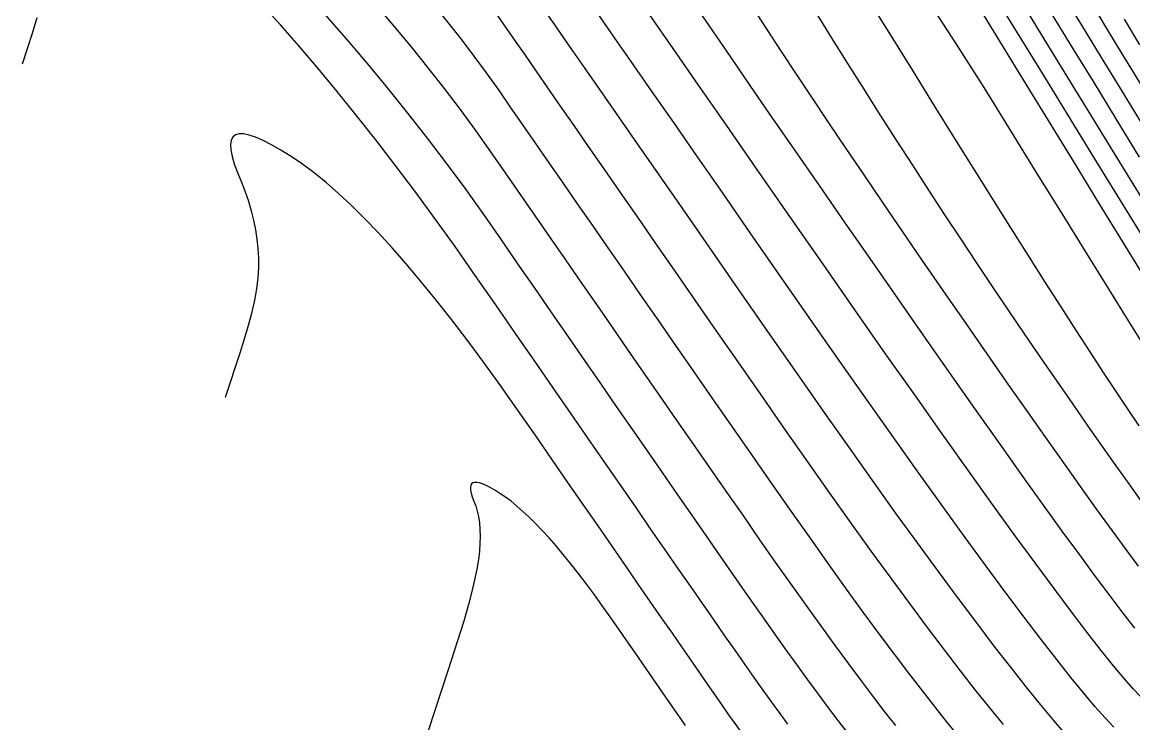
# Model space of a CAD drawing. Header units: inches. Extents: x 1412622.3 to 1412714.6, y 4931530.8 to 4931588.5.
# Drawn here: x 1412632.06 to 1412639.77, y 4931554.92 to 4931559.78 of the extents above; entities that cross this region are included whole.
import ezdxf

# ---------------------------------------------------------------- set-up
doc = ezdxf.new("R2010")
doc.units = ezdxf.units.IN
doc.header["$MEASUREMENT"] = 0

msp = doc.modelspace()

# ---------------------------------------------------------------- linework, layer by layer
for points in [[(1412639.8794, 4931557.9603), (1412639.7132, 4931558.23), (1412639.5347, 4931558.5202), (1412639.344, 4931558.831), (1412639.141, 4931559.1622), (1412638.9504, 4931559.4732), (1412638.7723, 4931559.764), (1412638.6066, 4931560.0345)], [(1412639.8463, 4931558.2752), (1412639.678, 4931558.5467), (1412639.4993, 4931558.837), (1412639.31, 4931559.1459), (1412639.1316, 4931559.4371), (1412638.9641, 4931559.7106), (1412638.8075, 4931559.9664)], [(1412639.8168, 4931559.097), (1412639.6749, 4931559.3289), (1412639.5394, 4931559.5507), (1412639.4103, 4931559.7623), (1412639.2876, 4931559.9639)], [(1412637.3724, 4931554.9173), (1412637.3176, 4931554.9919), (1412637.2602, 4931555.0708), (1412637.2003, 4931555.1541), (1412637.1378, 4931555.2418), (1412637.0728, 4931555.3339), (1412637.0053, 4931555.4303), (1412636.9352, 4931555.5311), (1412636.8606, 4931555.6384), (1412636.7816, 4931555.7523), (1412636.698, 4931555.8726), (1412636.61, 4931555.9994), (1412636.5176, 4931556.1328), (1412636.4206, 4931556.2726), (1412636.3192, 4931556.419), (1412636.2133, 4931556.5719), (1412636.1029, 4931556.7312), (1412635.988, 4931556.8971), (1412635.8687, 4931557.0695), (1412635.7449, 4931557.2484), (1412635.6166, 4931557.4338), (1412635.4838, 4931557.6257), (1412635.3466, 4931557.8241), (1412635.2049, 4931558.029), (1412635.0644, 4931558.2282), (1412634.9251, 4931558.4218), (1412634.787, 4931558.6096), (1412634.6501, 4931558.7917), (1412634.5144, 4931558.9681), (1412634.3799, 4931559.1388), (1412634.2467, 4931559.3038), (1412634.1146, 4931559.4631), (1412633.9838, 4931559.6167), (1412633.8541, 4931559.7646), (1412633.7257, 4931559.9068)], [(1412638.1197, 4931554.9088), (1412638.0448, 4931555.0046), (1412637.9656, 4931555.1076), (1412637.8821, 4931555.2181), (1412637.7944, 4931555.3359), (1412637.7024, 4931555.461), (1412637.6061, 4931555.5934), (1412637.5055, 4931555.7332), (1412637.4007, 4931555.8803), (1412637.2917, 4931556.0348), (1412637.1783, 4931556.1966), (1412637.0607, 4931556.3658), (1412636.9441, 4931556.5336), (1412636.8285, 4931556.7), (1412636.7138, 4931556.865), (1412636.6002, 4931557.0287), (1412636.4875, 4931557.191), (1412636.3758, 4931557.3519), (1412636.2651, 4931557.5115), (1412636.1554, 4931557.6696), (1412636.0467, 4931557.8264), (1412635.939, 4931557.9819), (1412635.8322, 4931558.1359), (1412635.7265, 4931558.2886), (1412635.6217, 4931558.4399), (1412635.5179, 4931558.5899), (1412635.4152, 4931558.7384), (1412635.3134, 4931558.8856), (1412635.2087, 4931559.0322), (1412635.1013, 4931559.178), (1412634.9911, 4931559.3232), (1412634.878, 4931559.4677), (1412634.7621, 4931559.6115), (1412634.6434, 4931559.7547), (1412634.5219, 4931559.8972)], [(1412638.5611, 4931554.8281), (1412638.4813, 4931554.9255), (1412638.3964, 4931555.0318), (1412638.3063, 4931555.1469), (1412638.2111, 4931555.2708), (1412638.1108, 4931555.4036), (1412638.0053, 4931555.5451), (1412637.8947, 4931555.6955), (1412637.779, 4931555.8547), (1412637.6582, 4931556.0228), (1412637.5322, 4931556.1996), (1412637.4011, 4931556.3853), (1412637.2649, 4931556.5798), (1412637.1235, 4931556.7831), (1412636.9858, 4931556.9811), (1412636.8519, 4931557.1739), (1412636.7217, 4931557.3612), (1412636.5952, 4931557.5433), (1412636.4725, 4931557.7201), (1412636.3534, 4931557.8916), (1412636.2381, 4931558.0577), (1412636.1265, 4931558.2185), (1412636.0186, 4931558.3741), (1412635.9144, 4931558.5243), (1412635.814, 4931558.6692), (1412635.7173, 4931558.8087), (1412635.6243, 4931558.943), (1412635.535, 4931559.072), (1412635.4494, 4931559.1956), (1412635.3676, 4931559.3139), (1412635.2835, 4931559.4317), (1412635.1971, 4931559.549), (1412635.1085, 4931559.6657), (1412635.0176, 4931559.7819), (1412634.9244, 4931559.8975)], [(1412639.7777, 4931555.5831), (1412639.6966, 4931555.6874), (1412639.6057, 4931555.807), (1412639.505, 4931555.9417), (1412639.3945, 4931556.0915), (1412639.2741, 4931556.2565), (1412639.1439, 4931556.4366), (1412639.0039, 4931556.6319), (1412638.854, 4931556.8423), (1412638.6944, 4931557.0679), (1412638.5248, 4931557.3087), (1412638.3455, 4931557.5646), (1412638.1564, 4931557.8356), (1412637.9574, 4931558.1218), (1412637.7686, 4931558.3937), (1412637.5901, 4931558.6512), (1412637.4219, 4931558.8944), (1412637.2639, 4931559.1232), (1412637.1161, 4931559.3377), (1412636.9786, 4931559.5379), (1412636.8514, 4931559.7237), (1412636.7344, 4931559.8952)], [(1412639.8075, 4931556.9854), (1412639.7304, 4931557.0996), (1412639.6481, 4931557.2233), (1412639.5603, 4931557.3563), (1412639.4673, 4931557.4987), (1412639.3689, 4931557.6506), (1412639.2651, 4931557.8118), (1412639.156, 4931557.9825), (1412639.0415, 4931558.1626), (1412638.9217, 4931558.352), (1412638.7966, 4931558.5509), (1412638.6661, 4931558.7592), (1412638.5302, 4931558.9769), (1412638.389, 4931559.204), (1412638.2425, 4931559.4405), (1412638.0906, 4931559.6865), (1412637.9393, 4931559.9254)], [(1412639.8462, 4931557.5326), (1412639.7186, 4931557.7377), (1412639.5805, 4931557.96), (1412639.4319, 4931558.1997), (1412639.2727, 4931558.4567), (1412639.1029, 4931558.7311), (1412638.9226, 4931559.0227), (1412638.7318, 4931559.3317), (1412638.5417, 4931559.6319), (1412638.3523, 4931559.9232)], [(1412639.8214, 4931558.5732), (1412639.6546, 4931558.843), (1412639.4789, 4931559.1296), (1412639.3127, 4931559.4011), (1412639.1559, 4931559.6573), (1412639.0084, 4931559.8984)], [(1412632.1653, 4931559.8142), (1412632.1337, 4931559.704), (1412632.0643, 4931559.4935)], [(1412637.7832, 4931554.8622), (1412637.72, 4931554.9445), (1412637.6534, 4931555.0326), (1412637.5834, 4931555.1266), (1412637.51, 4931555.2264), (1412637.4331, 4931555.3321), (1412637.3529, 4931555.4437), (1412637.2693, 4931555.5611), (1412637.1822, 4931555.6844), (1412637.0918, 4931555.8135), (1412636.9979, 4931555.9485), (1412636.9024, 4931556.086), (1412636.805, 4931556.2261), (1412636.7059, 4931556.3688), (1412636.6051, 4931556.5141), (1412636.5025, 4931556.6619), (1412636.3982, 4931556.8123), (1412636.2922, 4931556.9652), (1412636.1844, 4931557.1208), (1412636.0748, 4931557.2788), (1412635.9635, 4931557.4395), (1412635.8505, 4931557.6027), (1412635.7357, 4931557.7685), (1412635.6192, 4931557.9369), (1412635.5009, 4931558.1078), (1412635.3809, 4931558.2813), (1412635.2591, 4931558.4573), (1412635.134, 4931558.6326), (1412635.0055, 4931558.807), (1412634.8736, 4931558.9807), (1412634.7384, 4931559.1535), (1412634.5998, 4931559.3255), (1412634.4578, 4931559.4968), (1412634.3125, 4931559.6672), (1412634.1638, 4931559.8368)], [(1412638.8655, 4931554.9168), (1412638.7723, 4931555.0307), (1412638.6731, 4931555.1548), (1412638.5679, 4931555.2892), (1412638.4567, 4931555.434), (1412638.3395, 4931555.589), (1412638.2163, 4931555.7544), (1412638.0871, 4931555.93), (1412637.952, 4931556.116), (1412637.8108, 4931556.3123), (1412637.6637, 4931556.5189), (1412637.5105, 4931556.7358), (1412637.3514, 4931556.963), (1412637.1863, 4931557.2005), (1412637.0276, 4931557.4287), (1412636.8754, 4931557.6477), (1412636.7296, 4931557.8575), (1412636.5903, 4931558.058), (1412636.4574, 4931558.2492), (1412636.331, 4931558.4312), (1412636.2111, 4931558.6039), (1412636.0976, 4931558.7674), (1412635.9905, 4931558.9217), (1412635.8899, 4931559.0666), (1412635.7958, 4931559.2024), (1412635.7081, 4931559.3289), (1412635.6268, 4931559.4461), (1412635.5521, 4931559.5541), (1412635.4837, 4931559.6528), (1412635.4218, 4931559.7423), (1412635.3583, 4931559.8313)], [(1412639.2995, 4931554.8468), (1412639.215, 4931554.9445), (1412639.123, 4931555.0548), (1412639.0236, 4931555.1774), (1412638.9167, 4931555.3125), (1412638.8024, 4931555.4599), (1412638.6806, 4931555.6198), (1412638.5514, 4931555.7921), (1412638.4147, 4931555.9769), (1412638.2705, 4931556.174), (1412638.1189, 4931556.3836), (1412637.9598, 4931556.6056), (1412637.7933, 4931556.84), (1412637.6193, 4931557.0869), (1412637.4379, 4931557.3461), (1412637.249, 4931557.6178), (1412637.0693, 4931557.8763), (1412636.8988, 4931558.1216), (1412636.7375, 4931558.3537), (1412636.5853, 4931558.5726), (1412636.4424, 4931558.7783), (1412636.3086, 4931558.9708), (1412636.184, 4931559.1502), (1412636.0686, 4931559.3163), (1412635.9624, 4931559.4693), (1412635.8654, 4931559.609), (1412635.7775, 4931559.7356), (1412635.6989, 4931559.849)], [(1412639.632, 4931554.898), (1412639.5717, 4931554.9612), (1412639.5018, 4931555.0396), (1412639.4225, 4931555.1331), (1412639.3336, 4931555.2419), (1412639.2352, 4931555.3657), (1412639.1273, 4931555.5048), (1412639.0098, 4931555.659), (1412638.8829, 4931555.8284), (1412638.7464, 4931556.0129), (1412638.6004, 4931556.2126), (1412638.4449, 4931556.4275), (1412638.2798, 4931556.6575), (1412638.1053, 4931556.9027), (1412637.9212, 4931557.1631), (1412637.7276, 4931557.4386), (1412637.5244, 4931557.7293), (1412637.3118, 4931558.0351), (1412637.1111, 4931558.3238), (1412636.9223, 4931558.5954), (1412636.7454, 4931558.8499), (1412636.5804, 4931559.0872), (1412636.4273, 4931559.3074), (1412636.2862, 4931559.5105), (1412636.157, 4931559.6964), (1412636.0397, 4931559.8652)], [(1412639.8178, 4931555.1075), (1412639.7668, 4931555.161), (1412639.7042, 4931555.2324), (1412639.63, 4931555.3217), (1412639.5442, 4931555.429), (1412639.4468, 4931555.5541), (1412639.3378, 4931555.6971), (1412639.2173, 4931555.8581), (1412639.0851, 4931556.0369), (1412638.9414, 4931556.2337), (1412638.7861, 4931556.4484), (1412638.6192, 4931556.6809), (1412638.4407, 4931556.9314), (1412638.2507, 4931557.1998), (1412638.049, 4931557.4861), (1412637.8358, 4931557.7903), (1412637.611, 4931558.1124), (1412637.3746, 4931558.4525), (1412637.1528, 4931558.7714), (1412636.9457, 4931559.0693), (1412636.7533, 4931559.3461), (1412636.5755, 4931559.6018), (1412636.4123, 4931559.8365)], [(1412639.8017, 4931556.0124), (1412639.7157, 4931556.1289), (1412639.6221, 4931556.2573), (1412639.5208, 4931556.3974), (1412639.4119, 4931556.5493), (1412639.2954, 4931556.7129), (1412639.1712, 4931556.8884), (1412639.0393, 4931557.0756), (1412638.8998, 4931557.2747), (1412638.7527, 4931557.4855), (1412638.598, 4931557.7081), (1412638.4482, 4931557.9243), (1412638.3036, 4931558.134), (1412638.164, 4931558.3373), (1412638.0294, 4931558.5342), (1412637.8999, 4931558.7247), (1412637.7754, 4931558.9088), (1412637.6559, 4931559.0864), (1412637.5416, 4931559.2576), (1412637.4322, 4931559.4224), (1412637.328, 4931559.5808), (1412637.2287, 4931559.7327), (1412637.1345, 4931559.8782)], [(1412639.8199, 4931556.4666), (1412639.7367, 4931556.5835), (1412639.648, 4931556.7089), (1412639.5538, 4931556.8426), (1412639.4542, 4931556.9848), (1412639.3491, 4931557.1353), (1412639.2385, 4931557.2944), (1412639.1278, 4931557.4548), (1412639.017, 4931557.6168), (1412638.906, 4931557.7803), (1412638.7949, 4931557.9453), (1412638.6836, 4931558.1117), (1412638.5721, 4931558.2797), (1412638.4605, 4931558.4491), (1412638.3488, 4931558.6201), (1412638.2369, 4931558.7925), (1412638.1248, 4931558.9664), (1412638.0126, 4931559.1418), (1412637.9003, 4931559.3187), (1412637.7878, 4931559.4971), (1412637.6752, 4931559.677), (1412637.5624, 4931559.8584)], [(1412639.8098, 4931558.849), (1412639.6479, 4931559.1133), (1412639.4938, 4931559.365), (1412639.3476, 4931559.604), (1412639.2094, 4931559.8304)], [(1412639.856, 4931559.2928), (1412639.7312, 4931559.4973), (1412639.6112, 4931559.6943), (1412639.4962, 4931559.8837)], [(1412639.8122, 4931559.6263), (1412639.7048, 4931559.8035)], [(1412637.0476, 4931554.8646), (1412637.0064, 4931554.9226), (1412636.9634, 4931554.9834), (1412636.9187, 4931555.0472), (1412636.8724, 4931555.1138), (1412636.8214, 4931555.1872), (1412636.7658, 4931555.2673), (1412636.7055, 4931555.3542), (1412636.6406, 4931555.4478), (1412636.571, 4931555.5482), (1412636.4968, 4931555.6553), (1412636.4179, 4931555.7692), (1412636.3343, 4931555.8898), (1412636.2461, 4931556.0171), (1412636.1533, 4931556.1512), (1412636.0558, 4931556.2921), (1412635.9537, 4931556.4397), (1412635.8469, 4931556.594), (1412635.7355, 4931556.7551), (1412635.6194, 4931556.923), (1412635.4986, 4931557.0976), (1412635.3805, 4931557.2645), (1412635.2651, 4931557.4238), (1412635.1524, 4931557.5755), (1412635.0423, 4931557.7195), (1412634.9348, 4931557.8559), (1412634.83, 4931557.9846), (1412634.7279, 4931558.1057), (1412634.6284, 4931558.2191), (1412634.5316, 4931558.3249), (1412634.4375, 4931558.4231), (1412634.346, 4931558.5136), (1412634.2572, 4931558.5965), (1412634.171, 4931558.6718), (1412634.0875, 4931558.7394), (1412634.0066, 4931558.7993), (1412633.9284, 4931558.8516), (1412633.8569, 4931558.8965), (1412633.7921, 4931558.9339), (1412633.7339, 4931558.9638), (1412633.6823, 4931558.9863), (1412633.6375, 4931559.0014), (1412633.5993, 4931559.009), (1412633.5678, 4931559.0091), (1412633.5429, 4931559.0018), (1412633.5247, 4931558.987), (1412633.5132, 4931558.9648), (1412633.5084, 4931558.9351), (1412633.5102, 4931558.898), (1412633.5186, 4931558.8534), (1412633.5338, 4931558.8013), (1412633.5556, 4931558.7418), (1412633.5841, 4931558.6749), (1412633.6095, 4931558.6082), (1412633.6319, 4931558.5419), (1412633.6512, 4931558.4759), (1412633.6675, 4931558.4102), (1412633.6807, 4931558.3449), (1412633.6908, 4931558.2798), (1412633.6979, 4931558.2151), (1412633.702, 4931558.1507), (1412633.7017, 4931558.0827), (1412633.6971, 4931558.0112), (1412633.6881, 4931557.9362), (1412633.6748, 4931557.8576), (1412633.6534, 4931557.7639), (1412633.6238, 4931557.655), (1412633.5746, 4931557.4962), (1412633.4713, 4931557.183)], [(1412636.6628, 4931554.9081), (1412636.6266, 4931554.9603), (1412636.5882, 4931555.0157), (1412636.5475, 4931555.0745), (1412636.5045, 4931555.1366), (1412636.4593, 4931555.2019), (1412636.4118, 4931555.2705), (1412636.3621, 4931555.3424), (1412636.31, 4931555.4176), (1412636.2557, 4931555.4961), (1412636.1992, 4931555.5779), (1412636.1404, 4931555.6629), (1412636.0828, 4931555.7442), (1412636.0266, 4931555.8218), (1412635.9717, 4931555.8957), (1412635.918, 4931555.9659), (1412635.8657, 4931556.0323), (1412635.8146, 4931556.0951), (1412635.7649, 4931556.154), (1412635.7164, 4931556.2093), (1412635.6693, 4931556.2609), (1412635.6234, 4931556.3087), (1412635.5788, 4931556.3528), (1412635.5355, 4931556.3932), (1412635.4936, 4931556.4298), (1412635.4529, 4931556.4628), (1412635.4135, 4931556.492), (1412635.3754, 4931556.5175), (1412635.3405, 4931556.5393), (1412635.3089, 4931556.5575), (1412635.2806, 4931556.5721), (1412635.2555, 4931556.5831), (1412635.2336, 4931556.5904), (1412635.215, 4931556.5941), (1412635.1997, 4931556.5942), (1412635.1876, 4931556.5906), (1412635.1787, 4931556.5834), (1412635.1731, 4931556.5726), (1412635.1707, 4931556.5581), (1412635.1716, 4931556.54), (1412635.1758, 4931556.5183), (1412635.1831, 4931556.493), (1412635.1938, 4931556.464), (1412635.2076, 4931556.4313), (1412635.2189, 4931556.3956), (1412635.2277, 4931556.3568), (1412635.2339, 4931556.3149), (1412635.2375, 4931556.2699), (1412635.2386, 4931556.2218), (1412635.2371, 4931556.1706), (1412635.2331, 4931556.1164), (1412635.2265, 4931556.059), (1412635.2156, 4931555.9934), (1412635.2005, 4931555.9195), (1412635.1811, 4931555.8375), (1412635.1575, 4931555.7472), (1412635.1246, 4931555.6333), (1412635.0823, 4931555.4957), (1412635.0154, 4931555.2883), (1412634.8783, 4931554.8725)]]:
    msp.add_lwpolyline(points)

doc.saveas('drawing.dxf')
